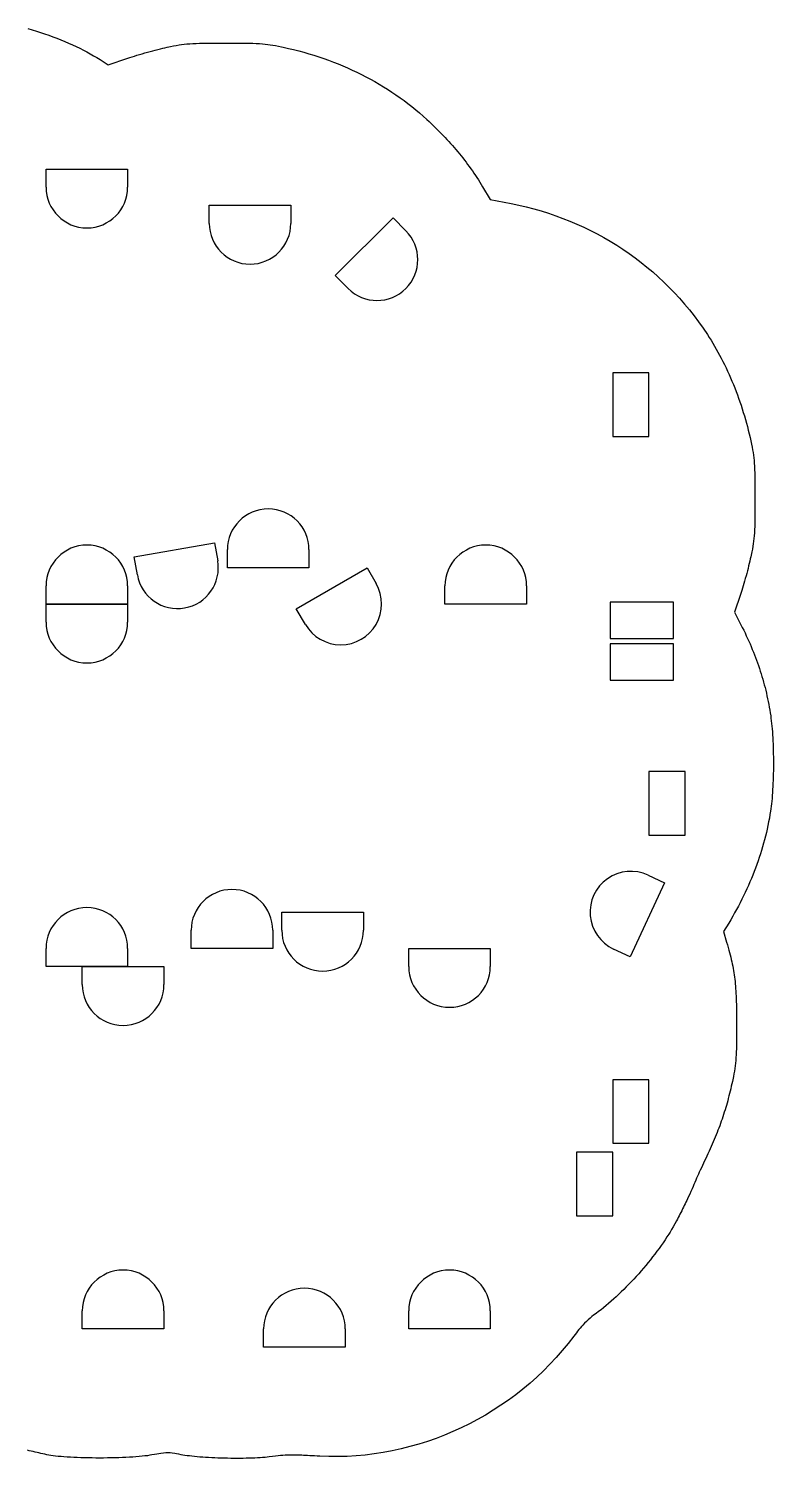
# Model space of a CAD drawing. Extents: x 50.3 to 149.9, y -133.6 to -53.1.
# Drawn here: x 108.8 to 149.9, y -133.1 to -54.3 of the extents above; entities that cross this region are included whole.
import ezdxf

# ---------------------------------------------------------------- set-up
doc = ezdxf.new("R2010")
doc.units = 0
doc.layers.add('BLACK', color=7, linetype='CONTINUOUS')

msp = doc.modelspace()

# ---------------------------------------------------------------- linework, layer by layer
at = {"layer": 'BLACK', "linetype": 'CONTINUOUS'}
for p, q in [((108.75, -54.2529), (108.983, -54.3215)), ((108.983, -54.3215), (109.214, -54.3929)), ((109.214, -54.3929), (109.444, -54.467)), ((109.444, -54.467), (109.672, -54.5438)), ((109.672, -54.5438), (109.898, -54.6232)), ((109.898, -54.6232), (110.122, -54.7051)), ((110.122, -54.7051), (110.344, -54.7894)), ((110.344, -54.7894), (110.563, -54.8761)), ((110.563, -54.8761), (110.779, -54.965)), ((110.779, -54.965), (110.992, -55.0561)), ((110.992, -55.0561), (111.201, -55.1493)), ((111.201, -55.1493), (111.407, -55.2445)), ((116.609, -55.247), (116.778, -55.2127)), ((116.778, -55.2127), (116.934, -55.1826)), ((116.934, -55.1826), (117.082, -55.1565)), ((117.082, -55.1565), (117.226, -55.1342)), ((117.226, -55.1342), (117.37, -55.1152)), ((117.37, -55.1152), (117.517, -55.0994)), ((117.517, -55.0994), (117.672, -55.0865)), ((117.672, -55.0865), (117.838, -55.0761)), ((117.838, -55.0761), (118.019, -55.068)), ((118.019, -55.068), (118.219, -55.0619)), ((118.219, -55.0619), (118.327, -55.0596)), ((118.327, -55.0596), (118.442, -55.0576)), ((118.442, -55.0576), (118.563, -55.056)), ((118.563, -55.056), (118.691, -55.0547)), ((118.691, -55.0547), (118.827, -55.0537)), ((118.827, -55.0537), (118.971, -55.053)), ((118.971, -55.053), (119.124, -55.0525)), ((119.124, -55.0525), (119.286, -55.0522)), ((119.286, -55.0522), (119.457, -55.052)), ((119.457, -55.052), (119.638, -55.052)), ((119.638, -55.052), (119.819, -55.052)), ((119.819, -55.052), (119.989, -55.0522)), ((119.989, -55.0522), (120.15, -55.0525)), ((120.15, -55.0525), (120.302, -55.053)), ((120.302, -55.053), (120.446, -55.0538)), ((120.446, -55.0538), (120.582, -55.0548)), ((120.582, -55.0548), (120.71, -55.056)), ((120.71, -55.056), (120.831, -55.0576)), ((120.831, -55.0576), (120.945, -55.0596)), ((120.945, -55.0596), (121.053, -55.062)), ((121.053, -55.062), (121.155, -55.0647)), ((121.155, -55.0647), (121.345, -55.0717)), ((121.345, -55.0717), (121.518, -55.0807)), ((121.518, -55.0807), (121.677, -55.0922)), ((121.677, -55.0922), (121.827, -55.1062)), ((121.827, -55.1062), (121.971, -55.1232)), ((121.971, -55.1232), (122.112, -55.1434)), ((122.112, -55.1434), (122.256, -55.167)), ((122.256, -55.167), (122.405, -55.1943)), ((122.405, -55.1943), (122.563, -55.2256)), ((111.407, -55.2445), (111.609, -55.3417)), ((111.609, -55.3417), (111.806, -55.4407)), ((111.806, -55.4407), (112, -55.5415)), ((112, -55.5415), (112.188, -55.6441)), ((112.188, -55.6441), (112.372, -55.7482)), ((112.372, -55.7482), (112.551, -55.854)), ((112.551, -55.854), (112.725, -55.9612)), ((112.725, -55.9612), (113.177, -56.247)), ((113.177, -56.247), (114.253, -55.8834)), ((114.253, -55.8834), (114.368, -55.8451)), ((114.368, -55.8451), (114.492, -55.8056)), ((114.492, -55.8056), (114.622, -55.765)), ((114.622, -55.765), (114.757, -55.7238)), ((114.757, -55.7238), (114.898, -55.6821)), ((114.898, -55.6821), (115.041, -55.6404)), ((115.041, -55.6404), (115.188, -55.5989)), ((115.188, -55.5989), (115.335, -55.5579)), ((115.335, -55.5579), (115.483, -55.5178)), ((115.483, -55.5178), (115.629, -55.4787)), ((115.629, -55.4787), (115.774, -55.4412)), ((115.774, -55.4412), (115.915, -55.4054)), ((115.915, -55.4054), (116.052, -55.3717)), ((116.052, -55.3717), (116.183, -55.3403)), ((116.183, -55.3403), (116.308, -55.3116)), ((116.308, -55.3116), (116.425, -55.2859)), ((116.425, -55.2859), (116.609, -55.247)), ((122.563, -55.2256), (122.734, -55.2612)), ((122.734, -55.2612), (122.826, -55.2807)), ((122.826, -55.2807), (123.113, -55.3444)), ((123.113, -55.3444), (123.398, -55.4122)), ((123.398, -55.4122), (123.681, -55.4841)), ((123.681, -55.4841), (123.962, -55.56)), ((123.962, -55.56), (124.24, -55.6401)), ((124.24, -55.6401), (124.516, -55.7242)), ((124.516, -55.7242), (124.79, -55.8123)), ((124.79, -55.8123), (125.061, -55.9044)), ((125.061, -55.9044), (125.33, -56.0005)), ((125.33, -56.0005), (125.597, -56.1006)), ((125.597, -56.1006), (125.861, -56.2046)), ((125.861, -56.2046), (126.122, -56.3126)), ((126.122, -56.3126), (126.381, -56.4244)), ((126.381, -56.4244), (126.637, -56.5402)), ((126.637, -56.5402), (126.89, -56.6598)), ((126.89, -56.6598), (127.141, -56.7832)), ((127.141, -56.7832), (127.389, -56.9105)), ((127.389, -56.9105), (127.634, -57.0416)), ((127.634, -57.0416), (127.876, -57.1765)), ((127.876, -57.1765), (128.116, -57.3151)), ((128.116, -57.3151), (128.353, -57.4575)), ((128.353, -57.4575), (128.586, -57.6036)), ((128.586, -57.6036), (128.817, -57.7534)), ((128.817, -57.7534), (129.044, -57.9069)), ((129.044, -57.9069), (129.269, -58.0641)), ((129.269, -58.0641), (129.49, -58.2249)), ((129.49, -58.2249), (129.708, -58.3893)), ((129.708, -58.3893), (129.924, -58.5574)), ((129.924, -58.5574), (130.135, -58.729)), ((130.135, -58.729), (130.344, -58.9042)), ((130.344, -58.9042), (130.549, -59.083)), ((130.549, -59.083), (130.751, -59.2652)), ((130.751, -59.2652), (130.868, -59.374)), ((130.868, -59.374), (130.984, -59.483)), ((130.984, -59.483), (131.099, -59.5922)), ((131.099, -59.5922), (131.211, -59.7016)), ((131.211, -59.7016), (131.322, -59.8113)), ((131.322, -59.8113), (131.432, -59.9214)), ((131.432, -59.9214), (131.54, -60.0317)), ((131.54, -60.0317), (131.647, -60.1424)), ((131.647, -60.1424), (131.752, -60.2535)), ((131.752, -60.2535), (131.856, -60.365)), ((131.856, -60.365), (131.958, -60.477)), ((131.958, -60.477), (132.059, -60.5894)), ((132.059, -60.5894), (132.159, -60.7024)), ((132.159, -60.7024), (132.257, -60.8159)), ((132.257, -60.8159), (132.354, -60.9299)), ((132.354, -60.9299), (132.45, -61.0445)), ((132.45, -61.0445), (132.544, -61.1598)), ((132.544, -61.1598), (132.637, -61.2757)), ((132.637, -61.2757), (132.73, -61.3923)), ((132.73, -61.3923), (132.82, -61.5096)), ((132.82, -61.5096), (132.91, -61.6276)), ((109.75, -63), (109.75, -62)), ((109.75, -62), (114.25, -62)), ((114.25, -62), (114.25, -63)), ((132.91, -61.6276), (132.999, -61.7464)), ((132.999, -61.7464), (133.086, -61.8661)), ((133.086, -61.8661), (133.173, -61.9865)), ((133.173, -61.9865), (133.258, -62.1078)), ((133.258, -62.1078), (133.342, -62.2299)), ((133.342, -62.2299), (133.425, -62.353)), ((133.425, -62.353), (133.508, -62.477)), ((133.508, -62.477), (133.589, -62.602)), ((133.589, -62.602), (133.669, -62.728)), ((133.669, -62.728), (133.749, -62.855)), ((133.749, -62.855), (133.827, -62.9831)), ((133.827, -62.9831), (134.25, -63.6791)), ((134.25, -63.6791), (135.391, -63.9039)), ((118.75, -65), (118.75, -64)), ((118.75, -64), (123.25, -64)), ((123.25, -64), (123.25, -65)), ((135.391, -63.9039), (135.813, -63.9922)), ((135.813, -63.9922), (136.231, -64.0902)), ((136.231, -64.0902), (136.644, -64.1977)), ((136.644, -64.1977), (137.052, -64.3146)), ((137.052, -64.3146), (137.456, -64.441)), ((137.456, -64.441), (137.856, -64.5766)), ((137.856, -64.5766), (138.25, -64.7215)), ((125.702, -67.8839), (128.884, -64.7019)), ((128.884, -64.7019), (129.591, -65.409)), ((138.25, -64.7215), (138.64, -64.8756)), ((138.64, -64.8756), (139.024, -65.0388)), ((139.024, -65.0388), (139.404, -65.211)), ((139.404, -65.211), (139.778, -65.3921)), ((139.778, -65.3921), (140.146, -65.5822)), ((140.146, -65.5822), (140.51, -65.781)), ((140.51, -65.781), (140.867, -65.9886)), ((140.867, -65.9886), (141.219, -66.2049)), ((141.219, -66.2049), (141.565, -66.4297)), ((141.565, -66.4297), (141.905, -66.6631)), ((141.905, -66.6631), (142.239, -66.9049)), ((142.239, -66.9049), (142.567, -67.1551)), ((142.567, -67.1551), (142.889, -67.4136)), ((142.889, -67.4136), (143.205, -67.6803)), ((143.205, -67.6803), (143.514, -67.9552)), ((126.409, -68.591), (125.702, -67.8839)), ((143.514, -67.9552), (143.816, -68.2381)), ((143.816, -68.2381), (144.112, -68.5291)), ((144.112, -68.5291), (144.401, -68.8281)), ((144.401, -68.8281), (144.683, -69.1349)), ((144.683, -69.1349), (144.958, -69.4495)), ((144.958, -69.4495), (145.225, -69.7718)), ((145.225, -69.7718), (145.486, -70.1018)), ((145.486, -70.1018), (145.739, -70.4393)), ((145.739, -70.4393), (145.985, -70.7844)), ((145.985, -70.7844), (146.224, -71.1369)), ((146.224, -71.1369), (146.324, -71.2907)), ((146.324, -71.2907), (146.422, -71.4475)), ((146.422, -71.4475), (146.519, -71.607)), ((146.519, -71.607), (146.615, -71.7692)), ((146.615, -71.7692), (146.71, -71.934)), ((146.71, -71.934), (146.803, -72.1013)), ((146.803, -72.1013), (146.895, -72.271)), ((146.895, -72.271), (146.985, -72.443)), ((146.985, -72.443), (147.074, -72.6172)), ((143, -73.25), (141, -73.25)), ((141, -73.25), (141, -76.75)), ((143, -76.75), (143, -73.25)), ((147.074, -72.6172), (147.162, -72.7935)), ((147.162, -72.7935), (147.248, -72.9718)), ((147.248, -72.9718), (147.332, -73.152)), ((147.332, -73.152), (147.414, -73.334)), ((147.414, -73.334), (147.495, -73.5177)), ((147.495, -73.5177), (147.574, -73.7031)), ((147.574, -73.7031), (147.651, -73.8899)), ((147.651, -73.8899), (147.727, -74.0782)), ((147.727, -74.0782), (147.801, -74.2677)), ((147.801, -74.2677), (147.872, -74.4585)), ((147.872, -74.4585), (147.942, -74.6504)), ((147.942, -74.6504), (148.01, -74.8434)), ((148.01, -74.8434), (148.076, -75.0372)), ((148.076, -75.0372), (148.139, -75.2319)), ((148.139, -75.2319), (148.201, -75.4273)), ((148.201, -75.4273), (148.261, -75.6234)), ((148.261, -75.6234), (148.318, -75.8199)), ((148.318, -75.8199), (148.373, -76.0169)), ((148.373, -76.0169), (148.426, -76.2143)), ((148.426, -76.2143), (148.476, -76.4118)), ((148.476, -76.4118), (148.525, -76.6095)), ((141, -76.75), (143, -76.75)), ((148.525, -76.6095), (148.571, -76.8073)), ((148.571, -76.8073), (148.614, -77.005)), ((148.614, -77.005), (148.652, -77.184)), ((148.652, -77.184), (148.685, -77.3482)), ((148.685, -77.3482), (148.714, -77.5013)), ((148.714, -77.5013), (148.74, -77.647)), ((148.74, -77.647), (148.762, -77.7892)), ((148.762, -77.7892), (148.78, -77.9316)), ((148.78, -77.9316), (148.796, -78.0779)), ((148.796, -78.0779), (148.809, -78.2319)), ((148.809, -78.2319), (148.819, -78.3974)), ((148.819, -78.3974), (148.827, -78.5781)), ((148.827, -78.5781), (148.833, -78.7777)), ((148.833, -78.7777), (148.835, -78.8858)), ((148.835, -78.8858), (148.837, -79.0001)), ((148.837, -79.0001), (148.839, -79.121)), ((148.839, -79.121), (148.84, -79.249)), ((148.84, -79.249), (148.841, -79.3846)), ((148.841, -79.3846), (148.842, -79.5282)), ((148.842, -79.5282), (148.842, -79.6803)), ((148.842, -79.6803), (148.842, -79.8414)), ((148.842, -79.8414), (148.843, -80.0119)), ((148.843, -80.3734), (148.842, -80.5445)), ((148.843, -80.0119), (148.843, -80.1923)), ((148.843, -80.1923), (148.843, -80.3734)), ((148.84, -81.1382), (148.839, -81.2664)), ((148.841, -81.0024), (148.84, -81.1382)), ((148.842, -80.8585), (148.841, -81.0024)), ((148.842, -80.5445), (148.842, -80.706)), ((148.842, -80.706), (148.842, -80.8585)), ((148.823, -81.9025), (148.814, -82.0753)), ((148.83, -81.7127), (148.823, -81.9025)), ((148.833, -81.6101), (148.83, -81.7127)), ((148.835, -81.5019), (148.833, -81.6101)), ((148.837, -81.3875), (148.835, -81.5019)), ((148.839, -81.2664), (148.837, -81.3875)), ((114.611, -83.4059), (119.042, -82.6245)), ((119.042, -82.6245), (119.216, -83.6093)), ((148.726, -82.8174), (148.699, -82.9682)), ((148.75, -82.6725), (148.726, -82.8174)), ((148.771, -82.5297), (148.75, -82.6725)), ((148.788, -82.3851), (148.771, -82.5297)), ((148.802, -82.2349), (148.788, -82.3851)), ((148.814, -82.0753), (148.802, -82.2349)), ((114.784, -84.3907), (114.611, -83.4059)), ((119.75, -84), (119.75, -83)), ((124.25, -83), (124.25, -84)), ((148.585, -83.512), (148.557, -83.6346)), ((148.611, -83.3961), (148.585, -83.512)), ((148.63, -83.3028), (148.611, -83.3961)), ((148.667, -83.1287), (148.63, -83.3028)), ((148.699, -82.9682), (148.667, -83.1287)), ((124.25, -84), (119.75, -84)), ((123.551, -86.259), (127.449, -84.009)), ((127.449, -84.009), (127.949, -84.875)), ((148.388, -84.3118), (148.35, -84.4527)), ((148.425, -84.1714), (148.388, -84.3118)), ((148.46, -84.0323), (148.425, -84.1714)), ((148.495, -83.8958), (148.46, -84.0323)), ((148.527, -83.7629), (148.495, -83.8958)), ((148.557, -83.6346), (148.527, -83.7629)), ((109.75, -86), (109.75, -85)), ((114.25, -85), (114.25, -86)), ((131.75, -86), (131.75, -85)), ((136.25, -85), (136.25, -86)), ((148.158, -85.1258), (148.121, -85.2468)), ((148.196, -84.9989), (148.158, -85.1258)), ((148.234, -84.8671), (148.196, -84.9989)), ((148.273, -84.7314), (148.234, -84.8671)), ((148.312, -84.5929), (148.273, -84.7314)), ((148.35, -84.4527), (148.312, -84.5929)), ((144.35, -85.9), (140.85, -85.9)), ((140.85, -85.9), (140.85, -87.9)), ((144.35, -87.9), (144.35, -85.9)), ((148.05, -85.4665), (147.721, -86.4497)), ((148.085, -85.3607), (148.05, -85.4665)), ((148.121, -85.2468), (148.085, -85.3607)), ((109.75, -87), (109.75, -86)), ((109.75, -86), (114.25, -86)), ((114.25, -86), (109.75, -86)), ((114.25, -86), (114.25, -87)), ((124.051, -87.125), (123.551, -86.259)), ((136.25, -86), (131.75, -86)), ((147.721, -86.4497), (148.146, -87.2958)), ((148.146, -87.2958), (148.221, -87.448)), ((148.221, -87.448), (148.295, -87.5997)), ((140.85, -87.9), (144.35, -87.9)), ((144.35, -88.2), (140.85, -88.2)), ((140.85, -88.2), (140.85, -90.2)), ((144.35, -90.2), (144.35, -88.2)), ((148.295, -87.5997), (148.367, -87.751)), ((148.367, -87.751), (148.437, -87.9018)), ((148.437, -87.9018), (148.505, -88.0523)), ((148.505, -88.0523), (148.571, -88.2026)), ((148.571, -88.2026), (148.636, -88.3526)), ((148.636, -88.3526), (148.698, -88.5024)), ((148.698, -88.5024), (148.759, -88.652)), ((148.759, -88.652), (148.818, -88.8016)), ((148.818, -88.8016), (148.876, -88.9512)), ((148.876, -88.9512), (148.932, -89.1007)), ((148.932, -89.1007), (148.986, -89.2503)), ((148.986, -89.2503), (149.038, -89.4001)), ((149.038, -89.4001), (149.089, -89.55)), ((149.089, -89.55), (149.138, -89.7001)), ((149.138, -89.7001), (149.185, -89.8505)), ((149.185, -89.8505), (149.231, -90.0012)), ((140.85, -90.2), (144.35, -90.2)), ((149.231, -90.0012), (149.275, -90.1523)), ((149.275, -90.1523), (149.317, -90.3037)), ((149.317, -90.3037), (149.358, -90.4557)), ((149.358, -90.4557), (149.398, -90.6082)), ((149.398, -90.6082), (149.436, -90.7612)), ((149.436, -90.7612), (149.472, -90.9149)), ((149.472, -90.9149), (149.507, -91.0692)), ((149.507, -91.0692), (149.54, -91.2243)), ((149.54, -91.2243), (149.572, -91.3801)), ((149.572, -91.3801), (149.602, -91.5368)), ((149.602, -91.5368), (149.631, -91.6943)), ((149.631, -91.6943), (149.659, -91.8528)), ((149.659, -91.8528), (149.685, -92.0122)), ((149.685, -92.0122), (149.71, -92.1727)), ((149.71, -92.1727), (149.728, -92.3034)), ((149.728, -92.3034), (149.745, -92.4409)), ((149.745, -92.4409), (149.761, -92.5846)), ((149.761, -92.5846), (149.776, -92.7341)), ((149.776, -92.7341), (149.79, -92.889)), ((149.79, -92.889), (149.802, -93.0488)), ((149.802, -93.0488), (149.813, -93.213)), ((149.813, -93.213), (149.823, -93.3812)), ((149.823, -93.3812), (149.832, -93.5529)), ((149.832, -93.5529), (149.84, -93.7277)), ((149.84, -93.7277), (149.846, -93.9051)), ((149.846, -93.9051), (149.851, -94.0846)), ((149.851, -94.0846), (149.855, -94.2658)), ((149.855, -94.2658), (149.858, -94.4483)), ((149.858, -94.4483), (149.86, -94.6315)), ((149.86, -94.6315), (149.86, -94.8151)), ((145, -95.25), (143, -95.25)), ((143, -95.25), (143, -98.75)), ((145, -98.75), (145, -95.25)), ((149.854, -95.363), (149.85, -95.5433)), ((149.857, -95.1813), (149.854, -95.363)), ((149.859, -94.9985), (149.857, -95.1813)), ((149.86, -94.8151), (149.859, -94.9985)), ((149.82, -96.2401), (149.81, -96.4059)), ((149.829, -96.0704), (149.82, -96.2401)), ((149.837, -95.8974), (149.829, -96.0704)), ((149.844, -95.7216), (149.837, -95.8974)), ((149.85, -95.5433), (149.844, -95.7216)), ((149.757, -97.0221), (149.74, -97.1621)), ((149.772, -96.876), (149.757, -97.0221)), ((149.786, -96.7243), (149.772, -96.876)), ((149.798, -96.5675), (149.786, -96.7243)), ((149.81, -96.4059), (149.798, -96.5675)), ((149.637, -97.82), (149.599, -98.0185)), ((149.672, -97.6212), (149.637, -97.82)), ((149.704, -97.422), (149.672, -97.6212)), ((149.723, -97.2956), (149.704, -97.422)), ((149.74, -97.1621), (149.723, -97.2956)), ((149.516, -98.4146), (149.471, -98.6121)), ((149.559, -98.2167), (149.516, -98.4146)), ((149.599, -98.0185), (149.559, -98.2167)), ((143, -98.75), (145, -98.75)), ((149.319, -99.2025), (149.263, -99.3986)), ((149.372, -99.0061), (149.319, -99.2025)), ((149.423, -98.8093), (149.372, -99.0061)), ((149.471, -98.6121), (149.423, -98.8093)), ((149.015, -100.179), (148.947, -100.373)), ((149.081, -99.9845), (149.015, -100.179)), ((149.144, -99.7896), (149.081, -99.9845)), ((149.205, -99.5943), (149.144, -99.7896)), ((149.263, -99.3986), (149.205, -99.5943)), ((142.951, -100.961), (143.857, -101.383)), ((148.726, -100.953), (148.647, -101.145)), ((148.802, -100.76), (148.726, -100.953)), ((148.876, -100.567), (148.802, -100.76)), ((148.947, -100.373), (148.876, -100.567)), ((143.857, -101.383), (141.955, -105.462)), ((148.397, -101.72), (148.308, -101.911)), ((148.483, -101.529), (148.397, -101.72)), ((148.566, -101.337), (148.483, -101.529)), ((148.647, -101.145), (148.566, -101.337)), ((148.027, -102.48), (147.928, -102.668)), ((148.123, -102.29), (148.027, -102.48)), ((148.217, -102.101), (148.123, -102.29)), ((148.308, -101.911), (148.217, -102.101)), ((122.75, -104), (122.75, -103)), ((122.75, -103), (127.25, -103)), ((127.25, -103), (127.25, -104)), ((147.616, -103.231), (147.507, -103.418)), ((147.723, -103.044), (147.616, -103.231)), ((147.826, -102.856), (147.723, -103.044)), ((147.928, -102.668), (147.826, -102.856)), ((117.75, -105), (117.75, -104)), ((122.25, -104), (122.25, -105)), ((147.396, -103.604), (147.113, -104.071)), ((147.113, -104.071), (147.283, -104.662)), ((147.507, -103.418), (147.396, -103.604)), ((147.283, -104.662), (147.325, -104.81)), ((147.325, -104.81), (147.365, -104.954)), ((109.75, -106), (109.75, -105)), ((114.25, -105), (114.25, -106)), ((122.25, -105), (117.75, -105)), ((129.75, -106), (129.75, -105)), ((129.75, -105), (134.25, -105)), ((134.25, -105), (134.25, -106)), ((141.955, -105.462), (141.049, -105.039)), ((147.365, -104.954), (147.403, -105.093)), ((147.403, -105.093), (147.439, -105.228)), ((147.439, -105.228), (147.473, -105.36)), ((147.473, -105.36), (147.505, -105.489)), ((147.505, -105.489), (147.535, -105.615)), ((147.535, -105.615), (147.564, -105.739)), ((114.25, -106), (109.75, -106)), ((111.75, -107), (111.75, -106)), ((111.75, -106), (116.25, -106)), ((116.25, -106), (116.25, -107)), ((147.564, -105.739), (147.59, -105.862)), ((147.59, -105.862), (147.615, -105.983)), ((147.615, -105.983), (147.638, -106.103)), ((147.638, -106.103), (147.659, -106.223)), ((147.659, -106.223), (147.679, -106.343)), ((147.679, -106.343), (147.698, -106.463)), ((147.698, -106.463), (147.715, -106.585)), ((147.715, -106.585), (147.73, -106.707)), ((147.73, -106.707), (147.745, -106.831)), ((147.745, -106.831), (147.757, -106.958)), ((147.757, -106.958), (147.769, -107.087)), ((147.769, -107.087), (147.779, -107.219)), ((147.779, -107.219), (147.789, -107.354)), ((147.789, -107.354), (147.797, -107.493)), ((147.797, -107.493), (147.804, -107.637)), ((147.804, -107.637), (147.81, -107.785)), ((147.81, -107.785), (147.815, -107.938)), ((147.815, -107.938), (147.819, -108.097)), ((147.819, -108.097), (147.823, -108.262)), ((147.823, -108.262), (147.825, -108.433)), ((147.825, -108.433), (147.827, -108.611)), ((147.827, -108.611), (147.829, -108.796)), ((147.829, -108.796), (147.829, -108.989)), ((147.829, -109.366), (147.828, -109.532)), ((147.828, -109.532), (147.828, -109.689)), ((147.829, -108.989), (147.829, -109.191)), ((147.829, -109.191), (147.829, -109.366)), ((147.821, -110.354), (147.819, -110.466)), ((147.823, -110.236), (147.821, -110.354)), ((147.825, -110.11), (147.823, -110.236)), ((147.826, -109.978), (147.825, -110.11)), ((147.827, -109.837), (147.826, -109.978)), ((147.828, -109.689), (147.827, -109.837)), ((147.785, -111.19), (147.771, -111.339)), ((147.797, -111.032), (147.785, -111.19)), ((147.806, -110.861), (147.797, -111.032)), ((147.814, -110.674), (147.806, -110.861)), ((147.817, -110.573), (147.814, -110.674)), ((147.819, -110.466), (147.817, -110.573)), ((147.683, -111.917), (147.652, -112.075)), ((147.71, -111.768), (147.683, -111.917)), ((147.734, -111.625), (147.71, -111.768)), ((147.754, -111.483), (147.734, -111.625)), ((147.771, -111.339), (147.754, -111.483)), ((143, -112.25), (141, -112.25)), ((141, -112.25), (141, -115.75)), ((143, -115.75), (143, -112.25)), ((147.506, -112.747), (147.474, -112.88)), ((147.537, -112.611), (147.506, -112.747)), ((147.567, -112.474), (147.537, -112.611)), ((147.597, -112.336), (147.567, -112.474)), ((147.617, -112.245), (147.597, -112.336)), ((147.652, -112.075), (147.617, -112.245)), ((147.304, -113.532), (147.268, -113.66)), ((147.34, -113.404), (147.304, -113.532)), ((147.375, -113.275), (147.34, -113.404)), ((147.408, -113.145), (147.375, -113.275)), ((147.442, -113.013), (147.408, -113.145)), ((147.474, -112.88), (147.442, -113.013)), ((147.073, -114.289), (147.031, -114.414)), ((147.114, -114.164), (147.073, -114.289)), ((147.154, -114.039), (147.114, -114.164)), ((147.193, -113.913), (147.154, -114.039)), ((147.231, -113.787), (147.193, -113.913)), ((147.268, -113.66), (147.231, -113.787)), ((146.754, -115.163), (146.704, -115.289)), ((146.804, -115.038), (146.754, -115.163)), ((146.851, -114.912), (146.804, -115.038)), ((146.898, -114.787), (146.851, -114.912)), ((146.943, -114.663), (146.898, -114.787)), ((146.988, -114.538), (146.943, -114.663)), ((147.031, -114.414), (146.988, -114.538)), ((141, -115.75), (143, -115.75)), ((146.432, -115.93), (146.373, -116.061)), ((146.489, -115.8), (146.432, -115.93)), ((146.545, -115.671), (146.489, -115.8)), ((146.599, -115.543), (146.545, -115.671)), ((146.652, -115.416), (146.599, -115.543)), ((146.704, -115.289), (146.652, -115.416)), ((141, -116.25), (139, -116.25)), ((139, -116.25), (139, -119.75)), ((141, -119.75), (141, -116.25)), ((146.066, -116.72), (146.006, -116.849)), ((146.127, -116.59), (146.066, -116.72)), ((146.187, -116.462), (146.127, -116.59)), ((146.251, -116.327), (146.187, -116.462)), ((146.313, -116.194), (146.251, -116.327)), ((146.373, -116.061), (146.313, -116.194)), ((145.722, -117.465), (145.672, -117.577)), ((145.775, -117.349), (145.722, -117.465)), ((145.83, -117.228), (145.775, -117.349)), ((145.887, -117.104), (145.83, -117.228)), ((145.946, -116.977), (145.887, -117.104)), ((146.006, -116.849), (145.946, -116.977)), ((145.377, -118.267), (145.315, -118.41)), ((145.428, -118.14), (145.377, -118.267)), ((145.475, -118.026), (145.428, -118.14)), ((145.523, -117.913), (145.475, -118.026)), ((145.581, -117.781), (145.523, -117.913)), ((145.625, -117.682), (145.581, -117.781)), ((145.672, -117.577), (145.625, -117.682)), ((144.994, -119.096), (144.948, -119.189)), ((145.039, -119.003), (144.994, -119.096)), ((145.083, -118.912), (145.039, -119.003)), ((145.167, -118.735), (145.083, -118.912)), ((145.245, -118.566), (145.167, -118.735)), ((145.315, -118.41), (145.245, -118.566)), ((139, -119.75), (141, -119.75)), ((144.611, -119.849), (144.563, -119.94)), ((144.66, -119.756), (144.611, -119.849)), ((144.708, -119.663), (144.66, -119.756)), ((144.757, -119.568), (144.708, -119.663)), ((144.805, -119.474), (144.757, -119.568)), ((144.853, -119.379), (144.805, -119.474)), ((144.901, -119.284), (144.853, -119.379)), ((144.948, -119.189), (144.901, -119.284)), ((144.165, -120.65), (144.093, -120.767)), ((144.245, -120.515), (144.165, -120.65)), ((144.331, -120.365), (144.245, -120.515)), ((144.421, -120.203), (144.331, -120.365)), ((144.515, -120.03), (144.421, -120.203)), ((144.563, -119.94), (144.515, -120.03)), ((143.669, -121.396), (143.556, -121.553)), ((143.78, -121.238), (143.669, -121.396)), ((143.887, -121.081), (143.78, -121.238)), ((143.992, -120.923), (143.887, -121.081)), ((144.093, -120.767), (143.992, -120.923)), ((143.077, -122.181), (142.951, -122.337)), ((143.2, -122.025), (143.077, -122.181)), ((143.321, -121.868), (143.2, -122.025)), ((143.44, -121.711), (143.321, -121.868)), ((143.556, -121.553), (143.44, -121.711)), ((142.431, -122.948), (142.297, -123.097)), ((142.563, -122.797), (142.431, -122.948)), ((142.694, -122.645), (142.563, -122.797)), ((142.824, -122.491), (142.694, -122.645)), ((142.951, -122.337), (142.824, -122.491)), ((141.611, -123.815), (141.471, -123.951)), ((141.75, -123.675), (141.611, -123.815)), ((141.888, -123.534), (141.75, -123.675)), ((142.025, -123.39), (141.888, -123.534)), ((142.161, -123.245), (142.025, -123.39)), ((142.297, -123.097), (142.161, -123.245)), ((140.772, -124.592), (140.633, -124.71)), ((140.912, -124.47), (140.772, -124.592)), ((141.052, -124.345), (140.912, -124.47)), ((141.192, -124.217), (141.052, -124.345)), ((141.332, -124.085), (141.192, -124.217)), ((141.471, -123.951), (141.332, -124.085)), ((111.75, -126), (111.75, -125)), ((116.25, -125), (116.25, -126)), ((129.75, -126), (129.75, -125)), ((134.25, -125), (134.25, -126)), ((139.75, -125.399), (139.65, -125.487)), ((139.849, -125.318), (139.75, -125.399)), ((139.946, -125.245), (139.849, -125.318)), ((140.082, -125.146), (139.946, -125.245)), ((140.218, -125.043), (140.082, -125.146)), ((140.356, -124.936), (140.218, -125.043)), ((140.494, -124.825), (140.356, -124.936)), ((140.633, -124.71), (140.494, -124.825)), ((116.25, -126), (111.75, -126)), ((121.75, -127), (121.75, -126)), ((126.25, -126), (126.25, -127)), ((134.25, -126), (129.75, -126)), ((138.993, -126.206), (138.922, -126.298)), ((139.064, -126.118), (138.993, -126.206)), ((139.134, -126.032), (139.064, -126.118)), ((139.204, -125.949), (139.134, -126.032)), ((139.274, -125.869), (139.204, -125.949)), ((139.343, -125.793), (139.274, -125.869)), ((139.447, -125.684), (139.343, -125.793)), ((139.549, -125.582), (139.447, -125.684)), ((139.65, -125.487), (139.549, -125.582)), ((126.25, -127), (121.75, -127)), ((138.541, -126.797), (138.219, -127.19)), ((138.851, -126.393), (138.541, -126.797)), ((138.922, -126.298), (138.851, -126.393)), ((137.885, -127.572), (137.54, -127.943)), ((138.219, -127.19), (137.885, -127.572)), ((137.183, -128.303), (136.816, -128.651)), ((137.54, -127.943), (137.183, -128.303)), ((136.051, -129.311), (135.655, -129.624)), ((136.439, -128.987), (136.051, -129.311)), ((136.816, -128.651), (136.439, -128.987)), ((135.249, -129.924), (134.834, -130.211)), ((135.655, -129.624), (135.249, -129.924)), ((133.981, -130.748), (133.543, -130.996)), ((134.412, -130.486), (133.981, -130.748)), ((134.834, -130.211), (134.412, -130.486)), ((132.189, -131.662), (131.725, -131.857)), ((132.646, -131.454), (132.189, -131.662)), ((133.098, -131.232), (132.646, -131.454)), ((133.543, -130.996), (133.098, -131.232)), ((129.82, -132.492), (129.333, -132.615)), ((130.303, -132.355), (129.82, -132.492)), ((130.781, -132.203), (130.303, -132.355)), ((131.256, -132.037), (130.781, -132.203)), ((131.725, -131.857), (131.256, -132.037)), ((108.825, -132.715), (108.72, -132.688)), ((108.931, -132.741), (108.825, -132.715)), ((109.037, -132.767), (108.931, -132.741)), ((109.143, -132.792), (109.037, -132.767)), ((109.251, -132.817), (109.143, -132.792)), ((109.358, -132.841), (109.251, -132.817)), ((109.466, -132.865), (109.358, -132.841)), ((109.574, -132.888), (109.466, -132.865)), ((109.683, -132.911), (109.574, -132.888)), ((109.792, -132.934), (109.683, -132.911)), ((109.902, -132.956), (109.792, -132.934)), ((110.013, -132.976), (109.902, -132.956)), ((110.137, -132.994), (110.013, -132.976)), ((110.272, -133.012), (110.137, -132.994)), ((110.418, -133.028), (110.272, -133.012)), ((110.574, -133.043), (110.418, -133.028)), ((110.739, -133.056), (110.574, -133.043)), ((110.912, -133.069), (110.739, -133.056)), ((111.093, -133.079), (110.912, -133.069)), ((111.28, -133.089), (111.093, -133.079)), ((111.473, -133.097), (111.28, -133.089)), ((111.672, -133.104), (111.473, -133.097)), ((111.875, -133.11), (111.672, -133.104)), ((112.081, -133.114), (111.875, -133.11)), ((112.289, -133.117), (112.081, -133.114)), ((112.5, -133.119), (112.289, -133.117)), ((112.712, -133.12), (112.5, -133.119)), ((112.924, -133.119), (112.712, -133.12)), ((113.135, -133.117), (112.924, -133.119)), ((113.345, -133.113), (113.135, -133.117)), ((113.553, -133.108), (113.345, -133.113)), ((113.758, -133.102), (113.553, -133.108)), ((113.959, -133.095), (113.758, -133.102)), ((114.155, -133.086), (113.959, -133.095)), ((114.346, -133.076), (114.155, -133.086)), ((114.531, -133.065), (114.346, -133.076)), ((114.709, -133.052), (114.531, -133.065)), ((114.88, -133.038), (114.709, -133.052)), ((115.041, -133.023), (114.88, -133.038)), ((115.193, -133.007), (115.041, -133.023)), ((115.335, -132.989), (115.193, -133.007)), ((115.466, -132.97), (115.335, -132.989)), ((115.585, -132.95), (115.466, -132.97)), ((115.731, -132.923), (115.585, -132.95)), ((115.861, -132.899), (115.731, -132.923)), ((115.978, -132.88), (115.861, -132.899)), ((116.083, -132.863), (115.978, -132.88)), ((116.223, -132.846), (116.083, -132.863)), ((116.349, -132.836), (116.223, -132.846)), ((116.467, -132.833), (116.349, -132.836)), ((116.585, -132.839), (116.467, -132.833)), ((116.71, -132.852), (116.585, -132.839)), ((116.848, -132.873), (116.71, -132.852)), ((116.951, -132.891), (116.848, -132.873)), ((117.066, -132.912), (116.951, -132.891)), ((117.194, -132.937), (117.066, -132.912)), ((117.296, -132.956), (117.194, -132.937)), ((117.408, -132.974), (117.296, -132.956)), ((117.527, -132.991), (117.408, -132.974)), ((117.655, -133.007), (117.527, -132.991)), ((117.789, -133.022), (117.655, -133.007)), ((117.931, -133.037), (117.789, -133.022)), ((118.078, -133.051), (117.931, -133.037)), ((118.231, -133.063), (118.078, -133.051)), ((118.389, -133.075), (118.231, -133.063)), ((118.551, -133.086), (118.389, -133.075)), ((118.717, -133.096), (118.551, -133.086)), ((118.886, -133.105), (118.717, -133.096)), ((119.057, -133.113), (118.886, -133.105)), ((119.231, -133.12), (119.057, -133.113)), ((119.406, -133.126), (119.231, -133.12)), ((119.583, -133.13), (119.406, -133.126)), ((119.759, -133.134), (119.583, -133.13)), ((119.935, -133.137), (119.759, -133.134)), ((120.111, -133.139), (119.935, -133.137)), ((120.285, -133.14), (120.111, -133.139)), ((120.457, -133.139), (120.285, -133.14)), ((120.627, -133.138), (120.457, -133.139)), ((120.793, -133.135), (120.627, -133.138)), ((120.956, -133.132), (120.793, -133.135)), ((121.114, -133.127), (120.956, -133.132)), ((121.268, -133.121), (121.114, -133.127)), ((121.417, -133.114), (121.268, -133.121)), ((121.559, -133.105), (121.417, -133.114)), ((121.695, -133.096), (121.559, -133.105)), ((121.824, -133.085), (121.695, -133.096)), ((121.945, -133.073), (121.824, -133.085)), ((122.058, -133.059), (121.945, -133.073)), ((122.237, -133.037), (122.058, -133.059)), ((122.399, -133.017), (122.237, -133.037)), ((122.547, -133), (122.399, -133.017)), ((122.685, -132.986), (122.547, -133)), ((122.816, -132.975), (122.685, -132.986)), ((122.944, -132.966), (122.816, -132.975)), ((123.073, -132.96), (122.944, -132.966)), ((123.205, -132.957), (123.073, -132.96)), ((123.346, -132.956), (123.205, -132.957)), ((123.497, -132.958), (123.346, -132.956)), ((123.664, -132.962), (123.497, -132.958)), ((123.849, -132.969), (123.664, -132.962)), ((123.949, -132.974), (123.849, -132.969)), ((124.056, -132.978), (123.949, -132.974)), ((124.169, -132.984), (124.056, -132.978)), ((124.289, -132.99), (124.169, -132.984)), ((124.416, -132.997), (124.289, -132.99)), ((124.551, -133.004), (124.416, -132.997)), ((124.694, -133.011), (124.551, -133.004)), ((124.845, -133.02), (124.694, -133.011)), ((125.348, -133.039), (124.845, -133.02)), ((125.851, -133.042), (125.348, -133.039)), ((126.354, -133.028), (125.851, -133.042)), ((126.855, -132.999), (126.354, -133.028)), ((127.355, -132.953), (126.855, -132.999)), ((127.853, -132.892), (127.355, -132.953)), ((128.349, -132.815), (127.853, -132.892)), ((128.842, -132.722), (128.349, -132.815)), ((129.333, -132.615), (128.842, -132.722))]:
    msp.add_line(p, q, dxfattribs=at)
at = {"layer": 'BLACK'}
for centre, start, end in [((112, -63), -180, 0), ((121, -65), -180, 0), ((128, -67), -135, 45), ((122, -83), 0, 180), ((112, -85), 0, 180), ((134, -85), 0, 180), ((117, -84), -170, 9.99999), ((126, -86), -150, 30), ((112, -87), -180, 0), ((142, -103), -295, -115), ((120, -104), 0, 180), ((112, -105), 0, 180), ((125, -104), -180, 0), ((132, -106), -180, 0), ((114, -107), -180, 0), ((114, -125), 0, 180), ((132, -125), 0, 180), ((124, -126), 0, 180)]:
    msp.add_arc(centre, 2.25, start, end, dxfattribs=at)

doc.saveas('drawing.dxf')
